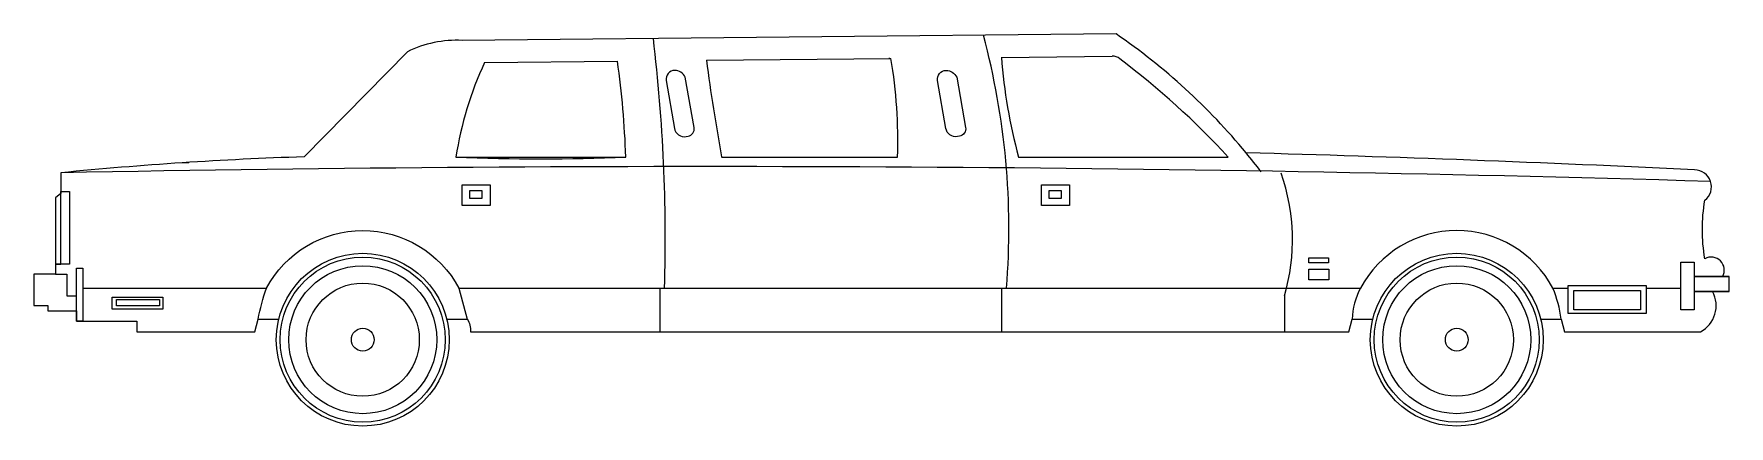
# Model space of a CAD drawing. Extents: x 221 to 561, y 854 to 933.
import ezdxf

# ---------------------------------------------------------------- set-up
doc = ezdxf.new("R2010")
doc.units = 0
doc.header["$LTSCALE"] = 10
doc.header["$MEASUREMENT"] = 0
doc.layers.add('3', color=3, linetype='CONTINUOUS')
doc.layers.add('7', color=7, linetype='CONTINUOUS')

msp = doc.modelspace()

# ---------------------------------------------------------------- linework, layer by layer
at = {"layer": '3', "elevation": 10.45}
for points in [[(226.55, 901.1), (228.3, 901.1), (228.3, 886.54), (226.55, 886.54)], [(307.03, 902.4), (312.65, 902.4), (312.65, 898.26), (307.03, 898.26)], [(308.57, 901.29), (310.97, 901.29), (310.97, 899.68), (308.57, 899.68)], [(423.18, 902.4), (428.8, 902.4), (428.8, 898.26), (423.18, 898.26)], [(424.72, 901.29), (427.12, 901.29), (427.12, 899.68), (424.72, 899.68)], [(476.8, 887.77), (480.73, 887.77), (480.73, 886.77), (476.8, 886.77)], [(476.8, 885.51), (480.79, 885.51), (480.79, 883.38), (476.8, 883.38)], [(528.8, 882.24), (544.45, 882.24), (544.45, 876.63), (528.8, 876.63)], [(529.9, 881.23), (543.26, 881.23), (543.26, 877.37), (529.9, 877.37)], [(236.82, 879.94), (247.01, 879.94), (247.01, 877.48), (236.82, 877.48)], [(237.7, 879.41), (246.3, 879.41), (246.3, 878.18), (237.7, 878.18)]]:
    msp.add_lwpolyline(points, close=True, dxfattribs=at)
at = {"layer": '3'}
for centre, radius in [((287.07, 871.38), 16.55), ((506.44, 871.38), 16.55), ((287.07, 871.38), 14.84), ((506.44, 871.38), 14.84), ((287.07, 871.38), 2.28), ((506.44, 871.38), 2.28)]:
    msp.add_circle(centre, radius, dxfattribs=at)
at = {"layer": '7'}
for p, q in [((415.13, 928), (437.35, 928.22)), ((311.51, 926.97), (338.14, 927.23)), ((355.99, 927.41), (392.99, 927.78)), ((305.76, 908.01), (339.82, 908.01)), ((359.04, 908.01), (394.31, 908.01)), ((418.59, 908.01), (460.63, 908.01)), ((225.49, 884.5), (227.77, 884.5)), ((227.77, 884.5), (227.77, 880.2)), ((230.94, 881.71), (267.77, 881.71)), ((306.37, 881.71), (487.14, 881.71)), ((346.62, 881.71), (346.62, 872.96)), ((415.19, 881.71), (415.19, 872.96)), ((525.74, 881.71), (528.8, 881.71)), ((544.45, 881.71), (551.36, 881.71)), ((227.77, 880.2), (229.67, 880.2)), ((471.91, 880.19), (471.91, 872.96))]:
    msp.add_line(p, q, dxfattribs=at)
for points in [[(523.27, 875.51), (527.4, 875.51), (528.08, 872.96), (550.54, 872.96), (555.34, 872.96, 0.415285), (557.75, 881.01), (561.05, 881.01), (561.05, 884.05), (559.77, 884.05), (559.77, 884.05, 0.754558), (556.2, 887.61, -0.087228), (556.2, 899.33, 0.705366), (554.15, 905.45, 0.004921), (464.19, 908.86, 0.070774), (438.12, 932.7), (307.01, 931.39, 0.125067), (296.04, 929.13), (275.3, 908.05, 0.016478), (226.54, 904.85), (226.54, 900.67), (225.49, 899.8), (225.49, 884.5), (221.14, 884.5), (221.14, 878.24), (223.92, 878.24), (223.92, 877.19), (223.92, 877.19), (229.67, 877.19), (229.67, 875.11), (232.63, 875.11), (241.79, 875.11), (241.79, 872.96), (265.42, 872.96), (266.11, 875.51), (270.24, 875.51)], [(266.11, 875.51, -0.040099), (267.77, 881.71, -0.598944), (306.37, 881.71), (308.03, 875.51)], [(527.4, 875.51, 0.059878), (525.74, 881.71, 0.598944), (487.14, 881.71, 0.598944)], [(303.9, 875.51), (308.03, 875.51, -0.145917), (308.71, 872.96), (484.79, 872.96), (485.48, 875.51), (489.61, 875.51)]]:
    msp.add_lwpolyline(points, format="xyb", dxfattribs=at)
at = {"layer": '7', "elevation": 10.45}
for points in [[(351.75, 924.04, 0.268343), (349.64, 925.38, 0.443058), (347.89, 923.36), (349.58, 913.76, 0.414214), (351.93, 912.12), (352.3, 912.19, 0.414214), (353.53, 913.95)], [(406.72, 912.19), (406.34, 912.12, -0.414214), (403.99, 913.76), (402.3, 923.36, -0.443058), (404.06, 925.38, -0.268343), (406.17, 924.04), (407.95, 913.95, -0.414214)]]:
    msp.add_lwpolyline(points, format="xyb", close=True, dxfattribs=at)
at = {"layer": '7'}
msp.add_lwpolyline([(250.92, 906.85), (250.92, 906.94), (252.2, 906.94)], dxfattribs=at)
at = {"layer": '7', "elevation": 10.45}
for points in [[(226.55, 886.54), (225.49, 886.54), (225.49, 886.54), (226.55, 886.54)], [(551.36, 886.93), (554.03, 886.93), (554.03, 877.37), (551.36, 877.37)], [(561.05, 884.05), (554.03, 884.05), (554.03, 884.05), (561.05, 884.05)], [(561.05, 881.01), (554.03, 881.01), (554.03, 881.01), (561.05, 881.01)]]:
    msp.add_lwpolyline(points, close=True, dxfattribs=at)
at = {"layer": '7'}
msp.add_lwpolyline([(229.67, 885.75), (230.94, 885.75), (230.94, 875.11), (229.67, 875.11)], close=True, dxfattribs=at)
for centre, radius in [((287.07, 871.38), 17.33), ((287.07, 871.38), 16.55), ((506.44, 871.38), 17.33), ((506.44, 871.38), 16.55), ((287.07, 871.38), 11.35), ((506.44, 871.38), 11.35)]:
    msp.add_circle(centre, radius, dxfattribs=at)
for centre, radius, start, end in [((11.14, 891.8), 336.59, 358.2828, 6.8211), ((267.52, 893.71), 149.12, 355.3835, 15.0501), ((520.79, 936), 105.96, 184.3278, 195.3153), ((437.5, 926.16), 2.07, 48.1891, 94.1139), ((376.3, 896.97), 71.4, 155.1551, 171.1039), ((157.06, 901.78), 182.87, 1.9533, 8.0021), ((746.81, 979.04), 394.22, 187.5245, 190.3794), ((374.47, 798.26), 130.76, 81.8556, 82.0579), ((298.48, 911.53), 95.89, 357.8953, 9.7562), ((340.72, 797.43), 163.11, 42.6814, 53.0014), ((322.79, 1311.63), 403.98, 267.5842, 272.4158), ((367.38, 829.15), 125.41, 37.2504, 39.4681), ((356.38, -5867.41), 6773.5, 88.299932, 91.098395), ((433.54, 891.42), 39.98, 343.6795, 19.5068), ((499.84, 874.98), 14.38, 152.0952, 177.9048)]:
    msp.add_arc(centre, radius, start, end, dxfattribs=at)

doc.saveas('drawing.dxf')
